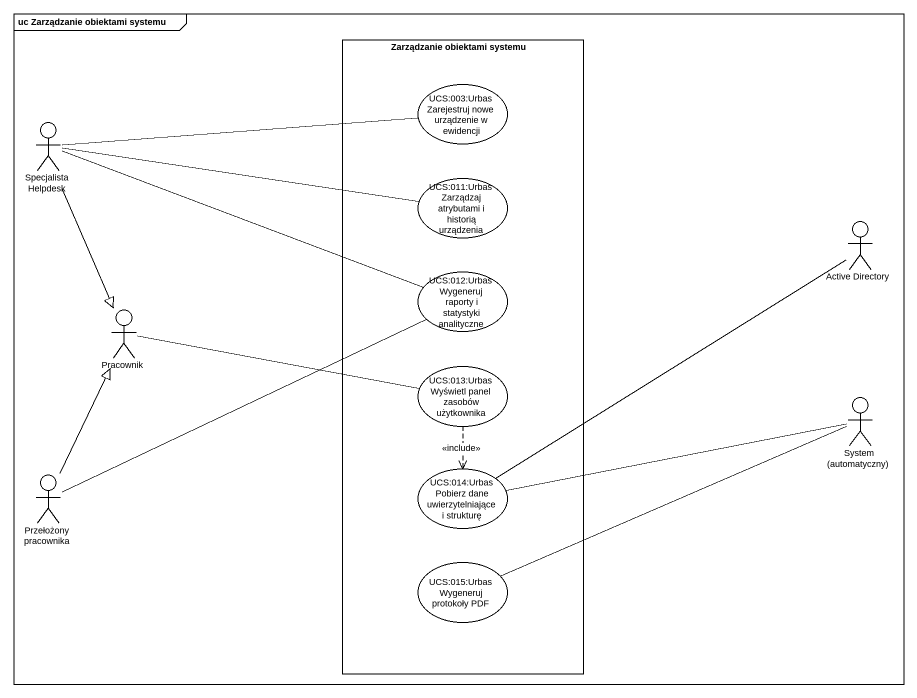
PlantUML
@startuml
mainframe uc Zarządzanie obiektami systemu
rectangle "Zarządzanie obiektami systemu" as Zarządzanie_obiektami {
  usecase "UCS:003:Urbas Zarejestruj nowe urządzenie w ewidencji" as UCS_003_Urbas_Zarejestruj
  usecase "UCS:011:Urbas Zarządzaj atrybutami i historią urządzenia" as UCS_011_Urbas_Zarządzaj
  usecase "UCS:012:Urbas Wygeneruj raporty i statystyki analityczne" as UCS_012_Urbas_Wygeneruj
  usecase "UCS:013:Urbas Wyświetl panel zasobów użytkownika" as UCS_013_Urbas_Wyświetl
  usecase "UCS:014:Urbas Pobierz dane uwierzytelniające i strukturę" as UCS_014_Urbas_Pobierz_dane
  usecase "UCS:015:Urbas Wygeneruj protokoły PDF" as UCS_015_Urbas_Wygeneruj
}
actor "Specjalista Helpdesk" as Specjalista_Helpdesk
actor "Active Directory" as Active_Directory
actor Pracownik
actor "System (automatyczny)" as System_automatyczny
actor "Przełożony pracownika" as Przełożony_pracownika
Specjalista_Helpdesk -right- UCS_003_Urbas_Zarejestruj
Specjalista_Helpdesk -right- UCS_011_Urbas_Zarządzaj
Specjalista_Helpdesk -right- UCS_012_Urbas_Wygeneruj
Specjalista_Helpdesk --|> Pracownik
Pracownik -right- UCS_013_Urbas_Wyświetl
UCS_013_Urbas_Wyświetl ..> UCS_014_Urbas_Pobierz_dane : <<include>>
System_automatyczny -left- UCS_015_Urbas_Wygeneruj
Przełożony_pracownika -right- UCS_012_Urbas_Wygeneruj
Przełożony_pracownika -up-|> Pracownik
UCS_014_Urbas_Pobierz_dane -up- Active_Directory
UCS_014_Urbas_Pobierz_dane -right- System_automatyczny
@enduml
